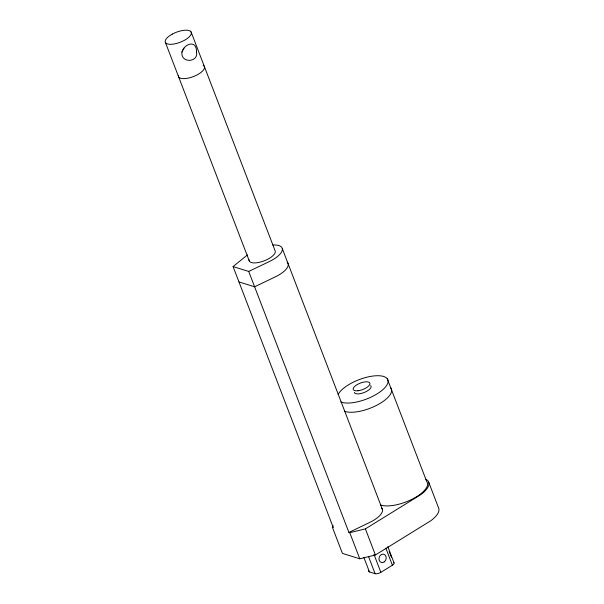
<?xml version="1.0" encoding="UTF-8"?>
<svg xmlns="http://www.w3.org/2000/svg" width="604" height="604" viewBox="0 0 604 604"><rect width="100%" height="100%" fill="white"/><g stroke="black" fill="none" stroke-linecap="round" stroke-linejoin="round"><path stroke-width="0.91" d="M428.727 482.241L438.746 508.341A28.343 10.94 -21 0 1 430.682 520.829L375.409 554.978L359.78 558.791L342.43 553.407L332.411 527.307L333.083 525.593M184.001 48.139L181.819 52.095M332.411 527.307L333.272 527.579L233.084 266.591L247.429 254.903M233.084 266.591L248.72 271.438L348.908 532.426L349.761 532.69L365.39 528.878L420.663 494.729A28.343 10.94 -21 0 0 425.873 479.274M368.757 570.75A4.56 1.759 -21 0 0 369.437 571.928L375.092 573.679A4.485 1.729 -21 0 0 380.86 572.335L392.396 565.216A4.258 1.646 -21 0 0 393.423 562.467M248.72 271.438L269.158 261.645A21.034 8.116 -21 0 0 282.272 250.237A21.034 8.116 -21 0 0 272.887 245.013M348.908 532.426L369.346 522.626A21.034 8.116 -21 0 0 381.418 507.79M238.98 281.94L254.616 286.794L275.054 276.994A21.034 8.116 -21 0 0 287.127 262.151M387.202 378.617L426.688 481.479A26.916 10.389 -21 0 1 412.132 499.206A26.916 10.389 -21 0 1 380.316 504.823M282.317 248.652L382.498 509.64M191.09 31.936L275.009 250.547A13.907 5.368 -21 0 1 263.306 261.177A13.907 5.368 -21 0 1 249.082 259.788M387.806 546.643L394.042 562.89M389.157 551.346L391.452 557.333M385.828 548.107L392.396 565.216M365.39 528.878L375.409 554.978M373.967 554.374L380.86 572.335M368.531 556.571L375.092 573.679M363.857 557.386L369.437 571.928M165.458 42.567L249.377 261.177M349.761 532.69L359.78 558.791M370.652 385.631A8.909 3.443 -21 0 1 364.476 392.389A8.909 3.443 -21 0 1 354.337 392.351M338.134 394.488A26.916 10.389 -21 0 1 375.235 375.809A26.916 10.389 -21 0 1 380.837 391.309A26.916 10.389 -21 0 1 340.837 401.962M390.743 387.828A26.916 10.389 -21 0 1 376.179 405.556A26.916 10.389 -21 0 1 344.371 411.173M203.11 65.247A13.907 5.368 -21 0 1 194.262 76.24A13.907 5.368 -21 0 1 178.346 75.508M196.504 52.02C198.671 61.993 182.423 63.473 181.864 53.862C181.97 44.613 196.942 38.248 196.504 52.02M172.246 34.126L169.437 35.878A13.907 5.368 -21 0 0 173.22 44.115A13.907 5.368 -21 0 0 191.385 32.827A13.907 5.368 -21 0 0 172.246 34.126M384.318 561.826A4.281 3.541 -72.8 0 0 384.469 554.54A4.281 3.541 -72.8 0 0 378.972 558.708A4.281 3.541 -72.8 0 0 384.318 561.826M357.93 390.758A8.909 3.443 -21 0 0 369.927 383.344A8.909 3.443 -21 0 0 356.775 384.831A8.909 3.443 -21 0 0 357.93 390.758"/></g></svg>
